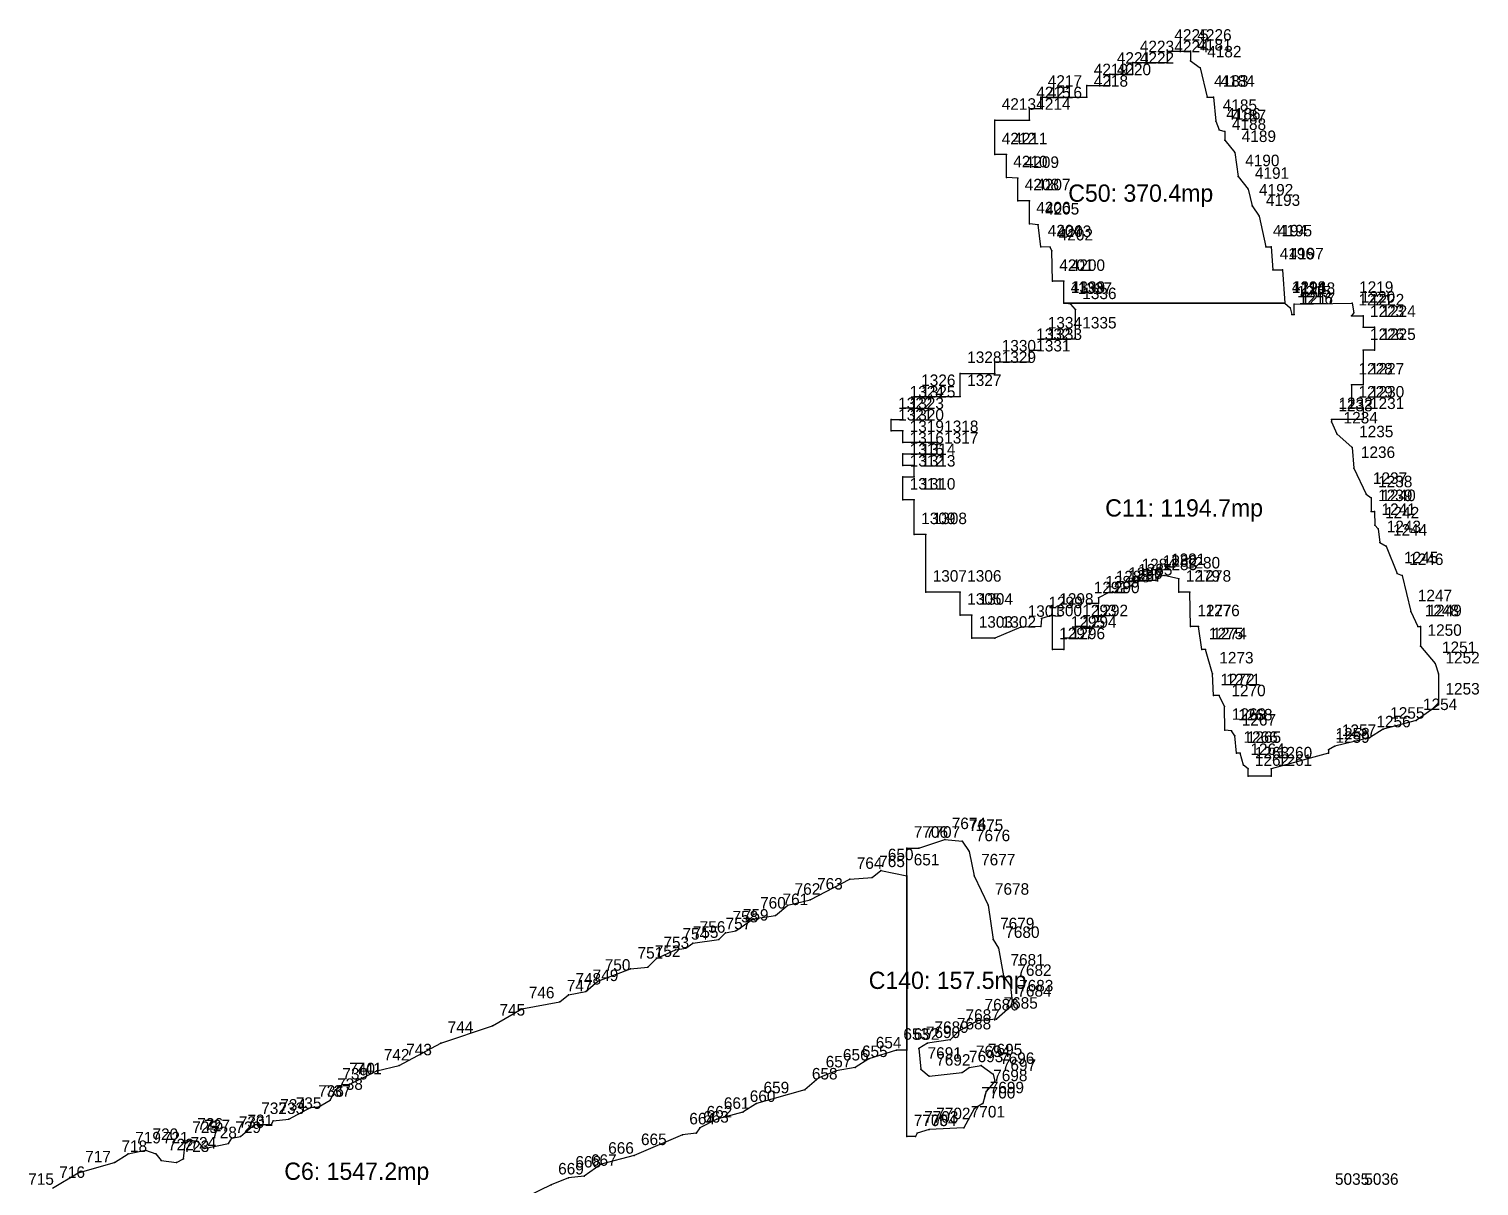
# Model space of a CAD drawing. Header units: metres. Extents: x 390529 to 391464, y 585067 to 585881.
# Drawn here: x 390802.6 to 390928.6, y 585505.1 to 585605.6 of the extents above; entities that cross this region are included whole.
import ezdxf
from ezdxf.enums import TextEntityAlignment as Align

# ---------------------------------------------------------------- set-up
doc = ezdxf.new("R2010")
doc.units = ezdxf.units.M
for name, color, linetype in [('1CC', 1, 'Continuous'), ('NUMERE_PCT', 2, 'Continuous'), ('TEXTE', 7, 'Continuous'), ('VARFURI', 4, 'Continuous')]:
    doc.layers.add(name, color=color, linetype=linetype)

msp = doc.modelspace()

# ---------------------------------------------------------------- linework, layer by layer
at = {"layer": '1CC', "color": 1}
for points in [[(390903.54, 585602.805), (390904.397, 585602.205), (390904.997, 585599.657), (390905.54, 585599.657), (390905.747, 585597.555), (390906.047, 585596.805), (390906.54, 585596.657), (390906.54, 585595.905), (390907.397, 585594.855), (390907.697, 585592.755), (390908.54, 585591.657), (390908.897, 585590.205), (390909.497, 585589.305), (390910.097, 585586.657), (390910.54, 585586.657), (390910.697, 585584.657), (390911.54, 585584.657), (390911.747, 585581.75), (390892.54, 585581.75), (390892.54, 585583.657), (390891.54, 585583.657), (390891.497, 585586.305), (390891.347, 585586.605), (390890.54, 585586.657), (390890.297, 585588.555), (390889.54, 585588.657), (390889.54, 585590.657), (390888.54, 585590.657), (390888.54, 585592.605), (390887.54, 585592.657), (390887.54, 585594.657), (390886.54, 585594.657), (390886.54, 585597.657), (390889.54, 585597.657), (390889.54, 585598.657), (390890.54, 585598.657), (390890.54, 585599.657), (390894.54, 585599.657), (390894.54, 585600.657), (390896.54, 585600.657), (390896.54, 585601.657), (390898.54, 585601.657), (390898.54, 585602.657), (390901.54, 585602.657), (390901.54, 585603.657), (390903.54, 585603.657), (390903.54, 585602.805)], [(390911.747, 585581.75), (390912.197, 585581.355), (390912.347, 585580.755), (390912.54, 585580.755), (390912.54, 585581.657), (390917.597, 585581.75), (390917.747, 585580.905), (390917.54, 585580.657), (390918.54, 585580.657), (390918.54, 585579.657), (390919.54, 585579.657), (390919.54, 585577.657), (390918.54, 585577.657), (390918.54, 585574.657), (390917.54, 585574.657), (390917.54, 585572.657), (390918.54, 585572.657), (390918.54, 585571.657), (390915.797, 585571.657), (390915.797, 585571.455), (390916.247, 585570.405), (390917.597, 585569.205), (390917.747, 585567.405), (390918.797, 585565.155), (390919.247, 585564.855), (390919.247, 585563.657), (390919.54, 585563.657), (390919.547, 585562.455), (390919.847, 585562.155), (390919.997, 585560.955), (390920.54, 585560.657), (390921.497, 585558.255), (390921.947, 585558.105), (390922.697, 585554.955), (390923.297, 585553.657), (390923.54, 585553.657), (390923.54, 585551.955), (390924.797, 585550.455), (390925.097, 585549.555), (390925.097, 585546.855), (390923.147, 585545.505), (390920.297, 585544.755), (390919.097, 585544.005), (390916.097, 585543.255), (390915.54, 585542.955), (390915.54, 585542.657), (390910.54, 585541.305), (390910.54, 585540.657), (390908.54, 585540.657), (390908.54, 585541.305), (390908.147, 585541.605), (390907.847, 585542.655), (390907.54, 585542.657), (390907.397, 585544.155), (390907.097, 585544.605), (390906.54, 585544.657), (390906.497, 585546.705), (390906.047, 585547.657), (390905.54, 585547.657), (390905.447, 585549.555), (390904.847, 585551.655), (390904.54, 585551.657), (390904.247, 585553.657), (390903.54, 585553.657), (390903.497, 585556.657), (390902.54, 585556.657), (390902.54, 585557.805), (390901.247, 585558.105), (390900.54, 585557.955), (390900.54, 585557.657), (390898.697, 585557.655), (390898.397, 585557.205), (390897.54, 585556.905), (390897.54, 585556.657), (390896.447, 585556.605), (390895.54, 585556.155), (390895.54, 585555.657), (390894.54, 585555.657), (390894.54, 585553.657), (390893.54, 585553.657), (390893.54, 585552.657), (390892.54, 585552.657), (390892.54, 585551.657), (390891.54, 585551.657), (390891.54, 585554.655), (390890.597, 585554.355), (390890.54, 585553.657), (390888.797, 585553.605), (390886.54, 585552.657), (390884.54, 585552.657), (390884.54, 585554.655), (390883.54, 585554.657), (390883.54, 585556.657), (390880.54, 585556.657), (390880.54, 585561.657), (390879.54, 585561.657), (390879.54, 585564.657), (390878.54, 585564.657), (390878.54, 585566.657), (390879.54, 585566.657), (390879.54, 585567.657), (390878.54, 585567.657), (390878.54, 585568.657), (390881.54, 585568.657), (390881.54, 585569.657), (390878.54, 585569.657), (390878.54, 585570.657), (390877.54, 585570.657), (390877.54, 585571.657), (390878.54, 585571.657), (390878.54, 585572.657), (390879.54, 585572.657), (390879.54, 585573.657), (390883.54, 585573.657), (390883.54, 585575.657), (390886.54, 585575.657), (390886.54, 585576.657), (390889.54, 585576.657), (390889.54, 585577.657), (390890.54, 585577.657), (390890.54, 585578.657), (390893.54, 585578.657), (390893.54, 585581.205), (390893.147, 585581.657), (390892.54, 585581.75), (390911.747, 585581.75)], [(390882.197, 585535.16), (390883.697, 585535.01), (390884.297, 585534.11), (390884.747, 585532.01), (390885.947, 585529.46), (390886.397, 585526.46), (390886.847, 585525.71), (390887.297, 585523.31), (390887.897, 585522.41), (390888.047, 585521.06), (390887.897, 585520.61), (390886.697, 585519.56), (390885.047, 585519.41), (390883.397, 585518.51), (390882.647, 585517.76), (390880.697, 585517.46), (390879.947, 585517.01), (390880.097, 585515.21), (390880.847, 585514.61), (390883.697, 585514.91), (390884.297, 585515.36), (390885.347, 585515.51), (390886.397, 585514.76), (390886.547, 585514.16), (390885.797, 585513.26), (390885.497, 585512.21), (390884.747, 585511.76), (390883.847, 585510.11), (390880.847, 585509.96), (390879.797, 585509.66), (390879.647, 585509.36), (390878.897, 585509.36), (390878.897, 585534.41), (390879.947, 585534.41), (390882.197, 585535.16)]]:
    msp.add_lwpolyline(points, close=True, dxfattribs=at)
msp.add_lwpolyline([(390804.641, 585504.86), (390806.891, 585506.21), (390810.041, 585507.11), (390811.241, 585507.86), (390812.741, 585508.16), (390813.641, 585507.86), (390814.091, 585507.26), (390815.441, 585507.11), (390816.041, 585507.41), (390816.191, 585508.76), (390816.641, 585509.06), (390817.241, 585508.91), (390817.841, 585508.31), (390819.941, 585508.76), (390820.241, 585509.21), (390820.991, 585509.36), (390822.191, 585510.41), (390823.691, 585510.41), (390823.841, 585510.71), (390825.191, 585510.86), (390827.141, 585511.91), (390827.741, 585511.91), (390828.791, 585512.51), (390829.241, 585513.41), (390829.841, 585513.86), (390830.441, 585513.86), (390832.841, 585515.06), (390834.791, 585515.51), (390838.391, 585517.46), (390842.891, 585518.96), (390845.441, 585520.46), (390848.741, 585521.06), (390849.491, 585521.66), (390850.991, 585521.96), (390852.041, 585522.86), (390854.891, 585523.91), (390856.391, 585524.06), (390857.141, 585524.81), (390858.791, 585525.56), (390859.691, 585525.71), (390860.291, 585526.16), (390862.541, 585526.46), (390863.141, 585527.06), (390864.041, 585527.21), (390865.541, 585528.26), (390867.491, 585528.56), (390868.541, 585529.46), (390870.491, 585529.91), (390873.941, 585531.71), (390875.891, 585531.86), (390876.641, 585532.46), (390876.641, 585532.46), (390878.891, 585532.01), (390878.891, 585516.86), (390877.991, 585516.86), (390875.591, 585516.11), (390874.391, 585515.36), (390872.741, 585515.06), (390871.241, 585514.46), (390870.041, 585513.41), (390865.841, 585512.21), (390864.641, 585511.46), (390862.391, 585510.86), (390860.891, 585510.11), (390860.591, 585509.66), (390859.391, 585509.51), (390855.191, 585507.71), (390852.341, 585506.96), (390850.841, 585505.91), (390849.491, 585505.76), (390847.991, 585505.16), (390842.741, 585502.61)], dxfattribs=at)
at = {"layer": 'VARFURI', "color": 4}
for p in [(390898.54, 585602.657), (390901.54, 585603.657), (390901.54, 585602.657), (390903.54, 585603.657), (390903.54, 585602.805), (390896.54, 585601.657), (390898.54, 585601.657), (390904.397, 585602.205), (390894.54, 585600.657), (390896.54, 585600.657), (390890.54, 585599.657), (390894.54, 585599.657), (390904.997, 585599.657), (390905.54, 585599.657), (390886.54, 585597.657), (390889.54, 585598.657), (390889.54, 585597.657), (390890.54, 585598.657), (390905.747, 585597.555), (390906.047, 585596.805), (390906.54, 585596.657), (390906.54, 585595.905), (390886.54, 585594.657), (390887.54, 585594.657), (390907.397, 585594.855), (390887.54, 585592.657), (390888.54, 585592.605), (390907.697, 585592.755), (390908.54, 585591.657), (390888.54, 585590.657), (390889.54, 585590.657), (390908.897, 585590.205), (390889.54, 585588.657), (390909.497, 585589.305), (390890.297, 585588.555), (390890.54, 585586.657), (390891.347, 585586.605), (390891.497, 585586.305), (390910.097, 585586.657), (390910.54, 585586.657), (390891.54, 585583.657), (390892.54, 585583.657), (390910.697, 585584.657), (390911.54, 585584.657), (390892.54, 585581.75), (390892.54, 585581.75), (390893.147, 585581.657), (390893.54, 585581.205), (390911.747, 585581.75), (390911.747, 585581.75), (390912.197, 585581.355), (390912.54, 585581.657), (390917.597, 585581.75), (390912.347, 585580.755), (390912.54, 585580.755), (390917.54, 585580.657), (390917.747, 585580.905), (390918.54, 585580.657), (390890.54, 585578.657), (390893.54, 585578.657), (390918.54, 585579.657), (390919.54, 585579.657), (390889.54, 585577.657), (390890.54, 585577.657), (390918.54, 585577.657), (390919.54, 585577.657), (390886.54, 585576.657), (390889.54, 585576.657), (390883.54, 585575.657), (390886.54, 585575.657), (390879.54, 585573.657), (390883.54, 585573.657), (390917.54, 585574.657), (390918.54, 585574.657), (390878.54, 585572.657), (390879.54, 585572.657), (390917.54, 585572.657), (390918.54, 585572.657), (390877.54, 585571.657), (390878.54, 585571.657), (390915.797, 585571.657), (390915.797, 585571.455), (390918.54, 585571.657), (390877.54, 585570.657), (390878.54, 585570.657), (390916.247, 585570.405), (390878.54, 585569.657), (390878.54, 585568.657), (390881.54, 585569.657), (390881.54, 585568.657), (390917.597, 585569.205), (390878.54, 585567.657), (390879.54, 585567.657), (390917.747, 585567.405), (390878.54, 585566.657), (390879.54, 585566.657), (390918.797, 585565.155), (390919.247, 585564.855), (390878.54, 585564.657), (390879.54, 585564.657), (390919.247, 585563.657), (390919.54, 585563.657), (390919.547, 585562.455), (390879.54, 585561.657), (390880.54, 585561.657), (390919.847, 585562.155), (390919.997, 585560.955), (390920.54, 585560.657), (390898.397, 585557.205), (390898.697, 585557.655), (390900.54, 585557.955), (390900.54, 585557.657), (390901.247, 585558.105), (390902.54, 585557.805), (390921.497, 585558.255), (390921.947, 585558.105), (390880.54, 585556.657), (390883.54, 585556.657), (390895.54, 585556.155), (390896.447, 585556.605), (390897.54, 585556.905), (390897.54, 585556.657), (390902.54, 585556.657), (390903.497, 585556.657), (390883.54, 585554.657), (390884.54, 585554.655), (390891.54, 585554.655), (390894.54, 585555.657), (390895.54, 585555.657), (390922.697, 585554.955), (390888.797, 585553.605), (390890.54, 585553.657), (390890.597, 585554.355), (390893.54, 585553.657), (390894.54, 585553.657), (390903.54, 585553.657), (390904.247, 585553.657), (390923.297, 585553.657), (390923.54, 585553.657), (390884.54, 585552.657), (390886.54, 585552.657), (390892.54, 585552.657), (390893.54, 585552.657), (390891.54, 585551.657), (390892.54, 585551.657), (390904.54, 585551.657), (390904.847, 585551.655), (390923.54, 585551.955), (390924.797, 585550.455), (390905.447, 585549.555), (390925.097, 585549.555), (390905.54, 585547.657), (390906.047, 585547.657), (390906.497, 585546.705), (390925.097, 585546.855), (390906.54, 585544.657), (390907.097, 585544.605), (390920.297, 585544.755), (390923.147, 585545.505), (390907.397, 585544.155), (390919.097, 585544.005), (390907.54, 585542.657), (390907.847, 585542.655), (390915.54, 585542.955), (390915.54, 585542.657), (390916.097, 585543.255), (390908.147, 585541.605), (390908.54, 585541.305), (390910.54, 585541.305), (390908.54, 585540.657), (390910.54, 585540.657), (390882.197, 585535.16), (390883.697, 585535.01), (390878.897, 585534.41), (390879.947, 585534.41), (390884.297, 585534.11), (390876.641, 585532.46), (390878.891, 585532.01), (390884.747, 585532.01), (390873.941, 585531.71), (390875.891, 585531.86), (390868.541, 585529.46), (390870.491, 585529.91), (390885.947, 585529.46), (390865.541, 585528.26), (390867.491, 585528.56), (390863.141, 585527.06), (390864.041, 585527.21), (390859.691, 585525.71), (390860.291, 585526.16), (390862.541, 585526.46), (390886.397, 585526.46), (390886.847, 585525.71), (390857.141, 585524.81), (390858.791, 585525.56), (390854.891, 585523.91), (390856.391, 585524.06), (390887.297, 585523.31), (390850.991, 585521.96), (390852.041, 585522.86), (390887.897, 585522.41), (390848.741, 585521.06), (390849.491, 585521.66), (390887.897, 585520.61), (390888.047, 585521.06), (390845.441, 585520.46), (390885.047, 585519.41), (390886.697, 585519.56), (390842.891, 585518.96), (390883.397, 585518.51), (390838.391, 585517.46), (390877.991, 585516.86), (390878.891, 585516.86), (390879.947, 585517.01), (390880.697, 585517.46), (390882.647, 585517.76), (390875.591, 585516.11), (390832.841, 585515.06), (390834.791, 585515.51), (390871.241, 585514.46), (390872.741, 585515.06), (390874.391, 585515.36), (390880.097, 585515.21), (390880.847, 585514.61), (390883.697, 585514.91), (390884.297, 585515.36), (390885.347, 585515.51), (390886.397, 585514.76), (390829.241, 585513.41), (390829.841, 585513.86), (390830.441, 585513.86), (390870.041, 585513.41), (390885.797, 585513.26), (390886.547, 585514.16), (390827.141, 585511.91), (390827.741, 585511.91), (390828.791, 585512.51), (390865.841, 585512.21), (390885.497, 585512.21), (390823.841, 585510.71), (390825.191, 585510.86), (390862.391, 585510.86), (390864.641, 585511.46), (390884.747, 585511.76), (390820.991, 585509.36), (390822.191, 585510.41), (390823.691, 585510.41), (390859.391, 585509.51), (390860.591, 585509.66), (390860.891, 585510.11), (390878.897, 585509.36), (390879.647, 585509.36), (390879.797, 585509.66), (390880.847, 585509.96), (390883.847, 585510.11), (390812.741, 585508.16), (390816.191, 585508.76), (390816.641, 585509.06), (390817.241, 585508.91), (390817.841, 585508.31), (390819.941, 585508.76), (390820.241, 585509.21), (390810.041, 585507.11), (390811.241, 585507.86), (390813.641, 585507.86), (390814.091, 585507.26), (390815.441, 585507.11), (390816.041, 585507.41), (390852.341, 585506.96), (390855.191, 585507.71), (390806.891, 585506.21), (390849.491, 585505.76), (390850.841, 585505.91), (390847.991, 585505.16)]:
    msp.add_point(p, dxfattribs=at)

# ---------------------------------------------------------------- texts
at = {"layer": 'NUMERE_PCT', "color": 2}
for s, p in [('4225', (390902.14, 585604.257)), ('4226', (390904.14, 585604.257)), ('4223', (390899.14, 585603.257)), ('4224', (390902.14, 585603.257)), ('4181', (390904.14, 585603.405)), ('4182', (390904.997, 585602.805)), ('4219', (390895.14, 585601.257)), ('4221', (390897.14, 585602.257)), ('4220', (390897.14, 585601.257)), ('4222', (390899.14, 585602.257)), ('4217', (390891.14, 585600.257)), ('4218', (390895.14, 585600.257)), ('4183', (390905.597, 585600.257)), ('4184', (390906.14, 585600.257)), ('4215', (390890.14, 585599.257)), ('4216', (390891.14, 585599.257)), ('4213', (390887.14, 585598.257)), ('4214', (390890.14, 585598.257)), ('4185', (390906.347, 585598.155)), ('4186', (390906.647, 585597.405)), ('4187', (390907.14, 585597.257)), ('4188', (390907.14, 585596.505)), ('4212', (390887.14, 585595.257)), ('4211', (390888.14, 585595.257)), ('4189', (390907.997, 585595.455)), ('4210', (390888.14, 585593.257)), ('4209', (390889.14, 585593.205)), ('4190', (390908.297, 585593.355)), ('4208', (390889.14, 585591.257)), ('4207', (390890.14, 585591.257)), ('4191', (390909.14, 585592.257)), ('4192', (390909.497, 585590.805)), ('4193', (390910.097, 585589.905)), ('4206', (390890.14, 585589.257)), ('4205', (390890.897, 585589.155)), ('4204', (390891.14, 585587.257)), ('4203', (390891.947, 585587.205)), ('4202', (390892.097, 585586.905)), ('4194', (390910.697, 585587.257)), ('4195', (390911.14, 585587.257)), ('4196', (390911.297, 585585.257)), ('4197', (390912.14, 585585.257)), ('4201', (390892.14, 585584.257)), ('4200', (390893.14, 585584.257)), ('4199', (390893.14, 585582.35)), ('1338', (390893.14, 585582.35)), ('4198', (390912.347, 585582.35)), ('1214', (390912.347, 585582.35)), ('1219', (390918.197, 585582.35)), ('1337', (390893.747, 585582.257)), ('1336', (390894.14, 585581.805)), ('1215', (390912.797, 585581.955)), ('1216', (390912.947, 585581.355)), ('1218', (390913.14, 585582.257)), ('1217', (390913.14, 585581.355)), ('1221', (390918.14, 585581.257)), ('1220', (390918.347, 585581.505)), ('1222', (390919.14, 585581.257)), ('1223', (390919.14, 585580.257)), ('1224', (390920.14, 585580.257)), ('1334', (390891.14, 585579.257)), ('1335', (390894.14, 585579.257)), ('1330', (390887.14, 585577.257)), ('1332', (390890.14, 585578.257)), ('1331', (390890.14, 585577.257)), ('1333', (390891.14, 585578.257)), ('1226', (390919.14, 585578.257)), ('1225', (390920.14, 585578.257)), ('1328', (390884.14, 585576.257)), ('1329', (390887.14, 585576.257)), ('1228', (390918.14, 585575.257)), ('1227', (390919.14, 585575.257)), ('1326', (390880.14, 585574.257)), ('1327', (390884.14, 585574.257)), ('1322', (390878.14, 585572.257)), ('1324', (390879.14, 585573.257)), ('1323', (390879.14, 585572.257)), ('1325', (390880.14, 585573.257)), ('1232', (390916.397, 585572.257)), ('1229', (390918.14, 585573.257)), ('1230', (390919.14, 585573.257)), ('1231', (390919.14, 585572.257)), ('1321', (390878.14, 585571.257)), ('1320', (390879.14, 585571.257)), ('1233', (390916.397, 585572.055)), ('1234', (390916.847, 585571.005)), ('1319', (390879.14, 585570.257)), ('1318', (390882.14, 585570.257)), ('1235', (390918.197, 585569.805)), ('1316', (390879.14, 585569.257)), ('1317', (390882.14, 585569.257)), ('1315', (390879.14, 585568.257)), ('1312', (390879.14, 585567.257)), ('1314', (390880.14, 585568.257)), ('1313', (390880.14, 585567.257)), ('1236', (390918.347, 585568.005)), ('1311', (390879.14, 585565.257)), ('1310', (390880.14, 585565.257)), ('1237', (390919.397, 585565.755)), ('1238', (390919.847, 585565.455)), ('1239', (390919.847, 585564.257)), ('1240', (390920.14, 585564.257)), ('1309', (390880.14, 585562.257)), ('1308', (390881.14, 585562.257)), ('1241', (390920.147, 585563.055)), ('1242', (390920.447, 585562.755)), ('1243', (390920.597, 585561.555)), ('1244', (390921.14, 585561.257)), ('1282', (390901.14, 585558.555)), ('1281', (390901.847, 585558.705)), ('1280', (390903.14, 585558.405)), ('1245', (390922.097, 585558.855)), ('1246', (390922.547, 585558.705)), ('1307', (390881.14, 585557.257)), ('1306', (390884.14, 585557.257)), ('1288', (390897.047, 585557.205)), ('1286', (390898.14, 585557.505)), ('1287', (390898.14, 585557.257)), ('1285', (390898.997, 585557.805)), ('1284', (390899.297, 585558.255)), ('1283', (390901.14, 585558.257)), ('1279', (390903.14, 585557.257)), ('1278', (390904.097, 585557.257)), ('1291', (390895.14, 585556.257)), ('1289', (390896.14, 585556.755)), ('1290', (390896.14, 585556.257)), ('1305', (390884.14, 585555.257)), ('1304', (390885.14, 585555.255)), ('1299', (390891.197, 585554.955)), ('1298', (390892.14, 585555.255)), ('1247', (390923.297, 585555.555)), ('1301', (390889.397, 585554.205)), ('1300', (390891.14, 585554.257)), ('1293', (390894.14, 585554.257)), ('1292', (390895.14, 585554.257)), ('1277', (390904.14, 585554.257)), ('1276', (390904.847, 585554.257)), ('1248', (390923.897, 585554.257)), ('1249', (390924.14, 585554.257)), ('1303', (390885.14, 585553.257)), ('1302', (390887.14, 585553.257)), ('1297', (390892.14, 585552.257)), ('1295', (390893.14, 585553.257)), ('1296', (390893.14, 585552.257)), ('1294', (390894.14, 585553.257)), ('1275', (390905.14, 585552.257)), ('1274', (390905.447, 585552.255)), ('1250', (390924.14, 585552.555)), ('1251', (390925.397, 585551.055)), ('1273', (390906.047, 585550.155)), ('1252', (390925.697, 585550.155)), ('1272', (390906.14, 585548.257)), ('1271', (390906.647, 585548.257)), ('1270', (390907.097, 585547.305)), ('1253', (390925.697, 585547.455)), ('1254', (390923.747, 585546.105)), ('1269', (390907.14, 585545.257)), ('1268', (390907.697, 585545.205)), ('1267', (390907.997, 585544.755)), ('1256', (390919.697, 585544.605)), ('1255', (390920.897, 585545.355)), ('1266', (390908.14, 585543.257)), ('1265', (390908.447, 585543.255)), ('1258', (390916.14, 585543.555)), ('1259', (390916.14, 585543.257)), ('1257', (390916.697, 585543.855)), ('1264', (390908.747, 585542.205)), ('1263', (390909.14, 585541.905)), ('1262', (390909.14, 585541.257)), ('1260', (390911.14, 585541.905)), ('1261', (390911.14, 585541.257)), ('7674', (390882.797, 585535.76)), ('7706', (390879.497, 585535.01)), ('7707', (390880.547, 585535.01)), ('7675', (390884.297, 585535.61)), ('7676', (390884.897, 585534.71)), ('764', (390874.541, 585532.31)), ('765', (390876.491, 585532.46)), ('650', (390877.241, 585533.06)), ('651', (390879.491, 585532.61)), ('7677', (390885.347, 585532.61)), ('762', (390869.141, 585530.06)), ('763', (390871.091, 585530.51)), ('7678', (390886.547, 585530.06)), ('760', (390866.141, 585528.86)), ('761', (390868.091, 585529.16)), ('757', (390863.141, 585527.06)), ('758', (390863.741, 585527.66)), ('759', (390864.641, 585527.81)), ('7679', (390886.997, 585527.06)), ('754', (390859.391, 585526.16)), ('755', (390860.291, 585526.31)), ('756', (390860.891, 585526.76)), ('7680', (390887.447, 585526.31)), ('751', (390855.491, 585524.51)), ('752', (390856.991, 585524.66)), ('753', (390857.741, 585525.41)), ('750', (390852.641, 585523.46)), ('7681', (390887.897, 585523.91)), ('748', (390850.091, 585522.26)), ('749', (390851.591, 585522.56)), ('7682', (390888.497, 585523.01)), ('746', (390846.041, 585521.06)), ('747', (390849.341, 585521.66)), ('7684', (390888.497, 585521.21)), ('7683', (390888.647, 585521.66)), ('745', (390843.491, 585519.56)), ('7686', (390885.647, 585520.01)), ('7685', (390887.297, 585520.16)), ('744', (390838.991, 585518.06)), ('7689', (390881.297, 585518.06)), ('7688', (390883.247, 585518.36)), ('7687', (390883.997, 585519.11)), ('653', (390878.591, 585517.46)), ('652', (390879.491, 585517.46)), ('7690', (390880.547, 585517.61)), ('742', (390833.441, 585515.66)), ('743', (390835.391, 585516.11)), ('656', (390873.341, 585515.66)), ('655', (390874.991, 585515.96)), ('654', (390876.191, 585516.71)), ('7691', (390880.697, 585515.81)), ('7693', (390884.297, 585515.51)), ('7694', (390884.897, 585515.96)), ('7695', (390885.947, 585516.11)), ('740', (390830.441, 585514.46)), ('741', (390831.041, 585514.46)), ('657', (390871.841, 585515.06)), ('7692', (390881.447, 585515.21)), ('7696', (390886.997, 585515.36)), ('7697', (390887.147, 585514.76)), ('738', (390829.391, 585513.11)), ('739', (390829.841, 585514.01)), ('658', (390870.641, 585514.01)), ('7698', (390886.397, 585513.86)), ('736', (390827.741, 585512.51)), ('737', (390828.341, 585512.51)), ('660', (390865.241, 585512.06)), ('659', (390866.441, 585512.81)), ('7700', (390885.347, 585512.36)), ('7699', (390886.097, 585512.81)), ('732', (390822.791, 585511.01)), ('733', (390824.291, 585511.01)), ('734', (390824.441, 585511.31)), ('735', (390825.791, 585511.46)), ('662', (390861.491, 585510.71)), ('661', (390862.991, 585511.46)), ('7702', (390881.447, 585510.56)), ('7701', (390884.447, 585510.71)), ('725', (390816.791, 585509.36)), ('726', (390817.241, 585509.66)), ('727', (390817.841, 585509.51)), ('729', (390820.541, 585509.36)), ('730', (390820.841, 585509.81)), ('731', (390821.591, 585509.96)), ('664', (390859.991, 585510.11)), ('663', (390861.191, 585510.26)), ('7705', (390879.497, 585509.96)), ('7704', (390880.247, 585509.96)), ('7703', (390880.397, 585510.26)), ('719', (390811.841, 585508.46)), ('720', (390813.341, 585508.76)), ('721', (390814.241, 585508.46)), ('724', (390816.641, 585508.01)), ('728', (390818.441, 585508.91)), ('665', (390855.791, 585508.31)), ('717', (390807.491, 585506.81)), ('718', (390810.641, 585507.71)), ('722', (390814.691, 585507.86)), ('723', (390816.041, 585507.71)), ('666', (390852.941, 585507.56)), ('716', (390805.241, 585505.46)), ('669', (390848.591, 585505.76)), ('668', (390850.091, 585506.36)), ('667', (390851.441, 585506.51)), ('715', (390802.541, 585504.86)), ('5035', (390916.097, 585504.86)), ('5036', (390918.647, 585504.86))]:
    msp.add_text(s, height=1, dxfattribs=at).set_placement(p, align=Align.BOTTOM_LEFT)
at = {"layer": 'TEXTE', "color": 7}
for s, p in [('C50: 370.4mp', (390899.22, 585591.314)), ('C11: 1194.7mp', (390902.987, 585563.967)), ('C140: 157.5mp', (390882.442, 585522.926)), ('C6: 1547.2mp', (390831.093, 585506.34))]:
    msp.add_text(s, height=1.5, dxfattribs=at).set_placement(p, align=Align.MIDDLE_CENTER)

doc.saveas('drawing.dxf')
